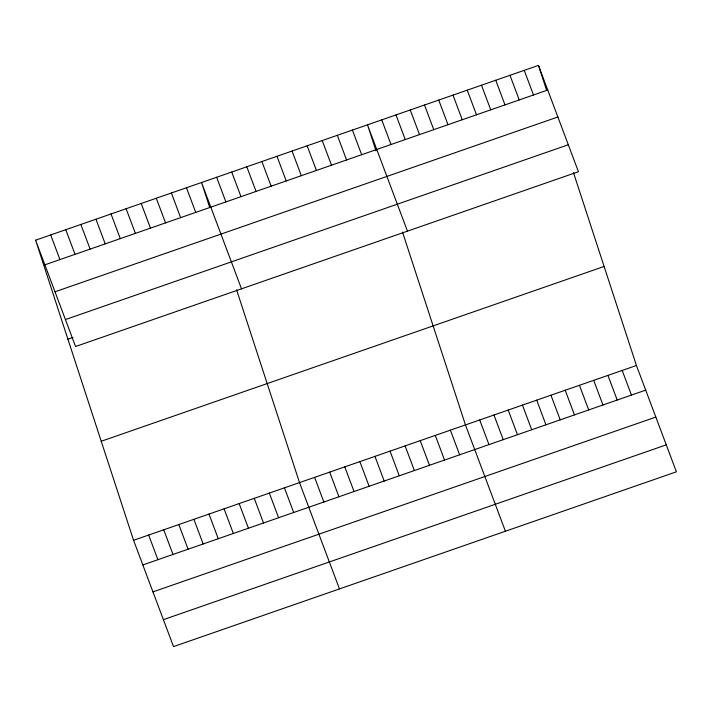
<?xml version="1.0" encoding="UTF-8"?>
<svg xmlns="http://www.w3.org/2000/svg" width="712" height="712" viewBox="0 0 712 712"><rect width="100%" height="100%" fill="white"/><g stroke="black" fill="none" stroke-linecap="round" stroke-linejoin="round"><path stroke-width="1.07" d="M35.6 240.193L538.477 65.397L578.438 171.708L75.561 346.513L35.6 240.193L133.562 540.292L173.523 646.603L676.4 471.807L636.439 365.487L573.489 172.669M44.865 264.837L547.733 90.032M54.993 291.795L557.87 116.99M65.433 319.563L568.301 144.758M67.925 339.224L72.953 337.479M101.237 441.262L604.105 266.457M133.562 540.292L636.439 365.487M142.827 564.936L645.704 390.132M152.955 591.886L655.832 417.081M163.395 619.654L666.272 444.849M524.228 70.346L533.484 94.99M622.19 370.436L631.455 395.08M509.979 75.303L519.235 99.938M607.941 375.393L617.206 400.037M495.73 80.251L504.995 104.895M593.692 380.342L602.957 404.986M481.481 85.209L490.746 109.844M579.443 385.299L588.708 409.943M467.232 90.157L476.497 114.801M565.194 390.247L574.459 414.891M452.983 95.105L462.248 119.75M550.946 395.204L560.211 419.849M438.734 100.063L447.999 124.707M536.706 400.153L545.962 424.797M424.486 105.011L433.75 129.655M522.457 405.11L531.713 429.754M410.237 109.968L419.502 134.613M508.208 410.059L517.473 434.703M395.988 114.917L405.253 139.561M493.959 415.016L503.224 439.66M381.748 119.874L391.004 144.518M479.71 419.964L488.975 444.608M407.46 231.142L367.499 124.823L375.989 150.837M505.422 531.232L465.461 424.922L402.52 232.103M352.413 130.073L361.669 154.718M450.376 430.164L459.641 454.808M337.328 135.316L346.584 159.96M435.29 435.406L444.555 460.05M322.233 140.558L331.498 165.202M420.205 440.648L429.47 465.292M307.148 145.8L316.413 170.444M405.119 445.899L414.384 470.543M292.062 151.051L301.327 175.695M390.034 451.141L399.29 475.785M276.977 156.293L286.242 180.937M374.948 456.383L384.204 481.027M261.891 161.535L271.156 186.179M359.863 461.625L369.119 486.269M246.806 166.777L256.071 191.421M344.768 466.876L354.033 491.511M231.72 172.019L240.985 196.663M329.683 472.118L338.948 496.762M216.635 177.27L225.9 201.914M314.597 477.36L323.862 502.004M241.51 288.832L201.549 182.512L209.711 207.521M339.473 588.922L299.512 482.603L236.571 289.784M186.464 187.754L195.729 212.399M284.426 487.845L293.691 512.489M171.378 192.996L180.634 217.641M269.341 493.096L278.606 517.74M156.293 198.248L165.549 222.892M254.255 498.338L263.52 522.982M141.207 203.49L150.463 228.134M239.17 503.58L248.435 528.224M126.113 208.732L135.378 233.376M224.084 508.822L233.349 533.466M111.028 213.974L120.292 238.618M208.999 514.073L218.264 538.717M95.942 219.225L105.207 243.86M193.913 519.315L203.169 543.959M80.856 224.467L90.121 249.111M178.828 524.557L188.084 549.201M65.771 229.709L75.036 254.353M163.742 529.799L172.998 554.443M50.686 234.951L59.95 259.595M148.648 535.041L157.913 559.685M538.477 65.397L546.638 90.397"/></g></svg>
